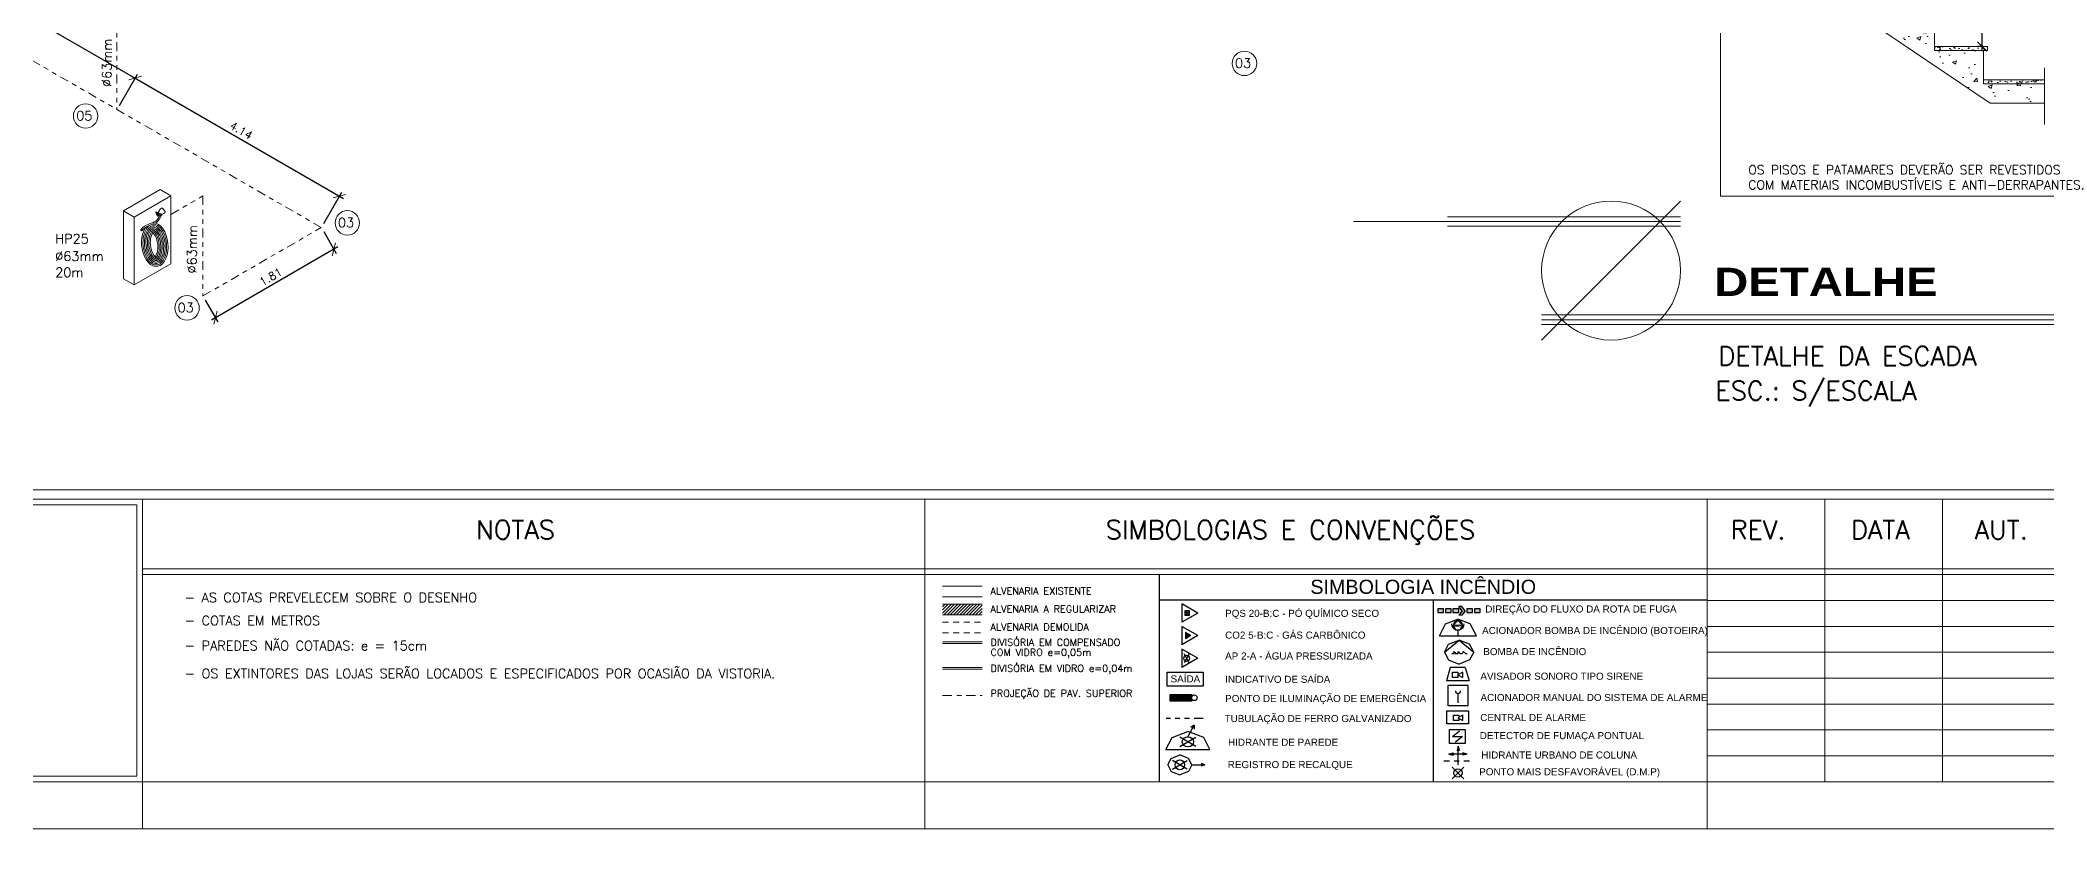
# Model space of a CAD drawing. Header units: millimetres. Extents: x 521 to 1055, y 261 to 520.
# Drawn here: x 952.87 to 995.51, y 318.68 to 335.43 of the extents above; entities that cross this region are included whole.
import ezdxf

# ---------------------------------------------------------------- set-up
doc = ezdxf.new("R2010")
doc.units = ezdxf.units.MM
for name, pattern in [('BORDER', [44.45, 12.7, -6.35, 12.7, -6.35, 0, -6.35]), ('CONTINU', [0]), ('DASHDOT', [1, 0.5, -0.25, 0, -0.25]), ('DIVIDE2', [15.875, 6.35, -3.175, 0, -3.175, 0, -3.175]), ('HIDDEN', [9.525, 6.35, -3.175])]:
    doc.linetypes.add(name, pattern=pattern)
doc.layers.add('0.1', color=8, linetype='Continuous', lineweight=13)
doc.layers.add('ppci', color=8, linetype='Continuous')
doc.styles.add('80X50', font='romans.shx')
doc.styles.add('ARCHISTUDIOPADRÃO', font='arial.ttf', dxfattribs={"height": 0.02})
doc.styles.add('ROMANS', font='romans')
doc.styles.add('SANSSERIFBOLD', font='sasb____.pfb', dxfattribs={"width": 1.2, "height": 0.6})
doc.styles.get("Standard").update_dxf_attribs({"font": 'romans.shx'})
doc.styles.add('STYLE1', font='sanss___.ttf')
doc.dimstyles.new('Fares Eng - 50', dxfattribs={"dimscale": 2, "dimtxt": 0.085, "dimasz": 0.1, "dimexe": 0.05, "dimexo": 0.05, "dimgap": 0.04, "dimtad": 1, "dimzin": 4, "dimdsep": 46, "dimtxsty": 'ROMANS', "dimblk1": 'OBLIQUE', "dimblk2": 'OBLIQUE', "dimsah": 1, "dimcen": 0.05, "dimdle": 0.05, "dimclrd": 8, "dimclre": 8, "dimclrt": 8, "dimaunit": 1, "dimadec": 0, "dimazin": 0, "dimtfac": 1, "dimtix": 1, "dimtmove": 2, "dimatfit": 0, "dimldrblk": 'OPEN90', "dimfxl": 1, "dimtolj": 1, "dimtzin": 0, "dimarcsym": 0})
pattern_1 = [(37.5, (904.11357, 165.71104), (-0.004800094, 0.14682397), [0, -0.115824, 0, -0.12954, 0, -0.123825]), (7.5, (904.11357, 165.71104), (0.13485698, 0.21504753), [0, -0.062484, 0, -0.104394, 0, -0.040005]), (327.5, (904.01984, 165.71104), (0.23729771, 0.000431155), [0, -0.0381, 0, -0.13716, 0, -0.17907]), (317.5, (904.01984, 165.71104), (0.22906694, 0.0668788), [0, -0.01905, 0, -0.089916, 0, -0.10287])]

# ---------------------------------------------------------------- blocks, each defined once
blk = doc.blocks.new('_OBLIQUE')
at = {"color": 0, "linetype": 'ByBlock'}
blk.add_line((-0.5, -0.5), (0.5, 0.5), dxfattribs=at)
blk = doc.blocks.new('*D2303')
at = {"layer": '0.1', "color": 8, "linetype": 'CONTINU', "lineweight": -2, "transparency": 16777216}
for p, q in [((943.427, 340.467), (943.812, 341.135)), ((943.676, 341.098), (954.98, 334.572)), ((954.558, 334.041), (954.943, 334.708))]:
    blk.add_line(p, q, dxfattribs=at)
at = {"layer": 'DEFPOINTS', "color": 0, "linetype": 'CONTINU', "lineweight": -2, "transparency": 16777216}
for p in [(943.377, 340.38), (954.893, 334.622), (954.508, 333.954)]:
    blk.add_point(p, dxfattribs=at)
at = {"layer": '0.1', "color": 8, "linetype": 'CONTINU', "lineweight": -2, "transparency": 16777216, "xscale": 0.2, "yscale": 0.2, "zscale": 0.2}
for p, rotation in [((943.762, 341.048), 150.0000000000001), ((954.893, 334.622), 330.0000000000001)]:
    blk.add_blockref('_OBLIQUE', p, dxfattribs=dict(at, rotation=rotation))
at = {"layer": '0.1', "color": 8, "linetype": 'CONTINU', "lineweight": -2, "transparency": 16777216, "insert": (949.41, 337.978), "char_height": 0.17, "attachment_point": 5, "rotation": 330, "style": 'ROMANS'}
blk.add_mtext('\\A1;11.65', dxfattribs=at)
blk = doc.blocks.new('_Open90')
at = {"color": 0, "linetype": 'ByBlock', "lineweight": -2}
for p, q in [((0, 0), (-1, 0)), ((-0.5, 0.5), (0, 0)), ((0, 0), (-0.5, -0.5))]:
    blk.add_line(p, q, dxfattribs=at)
blk = doc.blocks.new('*D2304')
at = {"layer": '0.1', "color": 8, "linetype": 'CONTINU', "lineweight": -2, "transparency": 16777216}
for p, q in [((954.558, 334.041), (954.943, 334.708)), ((954.806, 334.672), (959.321, 332.065)), ((958.899, 331.534), (959.284, 332.202))]:
    blk.add_line(p, q, dxfattribs=at)
at = {"layer": 'DEFPOINTS', "color": 0, "linetype": 'CONTINU', "lineweight": -2, "transparency": 16777216}
for p in [(954.508, 333.954), (959.234, 332.115), (958.849, 331.448)]:
    blk.add_point(p, dxfattribs=at)
at = {"layer": '0.1', "color": 8, "linetype": 'CONTINU', "lineweight": -2, "transparency": 16777216, "xscale": 0.2, "yscale": 0.2, "zscale": 0.2}
for p, rotation in [((954.893, 334.622), 149.9999999999999), ((959.234, 332.115), 329.9999999999999)]:
    blk.add_blockref('_OBLIQUE', p, dxfattribs=dict(at, rotation=rotation))
at = {"layer": '0.1', "color": 8, "linetype": 'CONTINU', "lineweight": -2, "transparency": 16777216, "insert": (957.146, 333.511), "char_height": 0.17, "attachment_point": 5, "rotation": 330, "style": 'ROMANS'}
blk.add_mtext('\\A1;4.14', dxfattribs=at)
blk = doc.blocks.new('*D2312')
at = {"layer": '0.1', "color": 8, "linetype": 'CONTINU', "lineweight": -2, "transparency": 16777216}
for p, q in [((994.148, 338.566), (994.038, 338.566)), ((994.138, 335.194), (994.138, 338.666)), ((994.148, 335.294), (994.038, 335.294))]:
    blk.add_line(p, q, dxfattribs=at)
at = {"layer": 'DEFPOINTS', "color": 0, "linetype": 'CONTINU', "lineweight": -2, "transparency": 16777216}
for p in [(994.138, 338.566), (994.248, 338.566), (994.248, 335.294)]:
    blk.add_point(p, dxfattribs=at)
at = {"layer": '0.1', "color": 8, "linetype": 'CONTINU', "lineweight": -2, "transparency": 16777216, "xscale": 0.2, "yscale": 0.2, "zscale": 0.2}
for p, rotation in [((994.138, 338.566), 90), ((994.138, 335.294), 270)]:
    blk.add_blockref('_OBLIQUE', p, dxfattribs=dict(at, rotation=rotation))
at = {"layer": '0.1', "color": 8, "linetype": 'CONTINU', "lineweight": -2, "transparency": 16777216, "insert": (993.973, 336.93), "char_height": 0.17, "attachment_point": 5, "rotation": 90, "style": 'ROMANS'}
blk.add_mtext('\\A1;80 a 92cm', dxfattribs=at)
blk = doc.blocks.new('TITU-2')
at = {"color": 1}
for p, q in [((0.01475, 0.01475), (-0.01475, -0.01475)), ((-0.03471, 0.01043), (-0.05471, 0.01043)), ((0.01475, 0.01143), (-0.03471, 0.01143)), ((0.01475, 0.00943), (-0.03471, 0.00943)), ((-0.01475, -0.00943), (0.1213, -0.00943)), ((-0.01475, -0.01143), (0.1213, -0.01143)), ((0.1413, -0.01043), (0.1213, -0.01043))]:
    blk.add_line(p, q, dxfattribs=at)
at = {"color": 7}
for p, q in [((0.01475, 0.01043), (-0.03471, 0.01043)), ((-0.01475, -0.01043), (0.1213, -0.01043))]:
    blk.add_line(p, q, dxfattribs=at)
at = {"color": 1}
blk.add_circle((0, 0), 0.01475, dxfattribs=at)
at = {"color": 4}
blk.add_text('ESC.:', height=0.004, dxfattribs=at).set_placement((0.02216, -0.02752))
at = {"color": 8, "style": 'SANSSERIFBOLD', "width": 1.2}
blk.add_attdef('FACHADA', (0.0219, -0.0054), '', height=0.006, dxfattribs=at)
at = {"color": 4}
for tag, p in [('FACHADA', (0.0228, -0.02014)), ('0/0', (0.03834, -0.02752))]:
    blk.add_attdef(tag, p, '', height=0.004, dxfattribs=at)
blk = doc.blocks.new('*D3160')
at = {"layer": '0.1', "color": 8, "linetype": 'CONTINU', "lineweight": -2, "transparency": 16777216}
for p, q in [((958.899, 331.361), (959.166, 330.898)), ((959.203, 331.035), (956.513, 329.482)), ((956.382, 329.908), (956.649, 329.445))]:
    blk.add_line(p, q, dxfattribs=at)
at = {"layer": 'DEFPOINTS', "color": 0, "linetype": 'CONTINU', "lineweight": -2, "transparency": 16777216}
for p in [(958.849, 331.448), (956.332, 329.995), (956.599, 329.532)]:
    blk.add_point(p, dxfattribs=at)
at = {"layer": '0.1', "color": 8, "linetype": 'CONTINU', "lineweight": -2, "transparency": 16777216, "xscale": 0.2, "yscale": 0.2, "zscale": 0.2}
for p, rotation in [((959.116, 330.985), 30.00000000000365), ((956.599, 329.532), 210.0000000000036)]:
    blk.add_blockref('_OBLIQUE', p, dxfattribs=dict(at, rotation=rotation))
at = {"layer": '0.1', "color": 8, "linetype": 'CONTINU', "lineweight": -2, "transparency": 16777216, "insert": (957.775, 330.401), "char_height": 0.17, "attachment_point": 5, "rotation": 30, "style": 'ROMANS'}
blk.add_mtext('\\A1;1.81', dxfattribs=at)

msp = doc.modelspace()

# ---------------------------------------------------------------- hatches: boundary and pattern name
at = {"layer": '0.1'}
h = msp.add_hatch(dxfattribs=at)
h.set_pattern_fill('AR-CONC', color=8, scale=0.005, style=0)
h.set_pattern_definition([(50, (904.1136, 165.71104), (0.9109233, -0.0796954), [0.09525, -1.04775]), (355, (904.1136, 165.711), (-0.176214, 0.955283), [0.0762, -0.8382]), (100.451, (904.1895, 165.7044), (0.7347125, 0.8755834), [0.08095, -0.89045]), (46.1842, (904.1136, 165.965), (1.355395, -0.2102116), [0.142875, -1.571625]), (96.6356, (904.2265, 165.9475), (1.187021, 1.237128), [0.121425, -1.335675]), (351.184, (904.1136, 165.965), (1.187023, 1.237126), [0.1143, -1.2573]), (21, (904.2406, 165.90154), (0.7580744, -0.5113276), [0.09525, -1.04775]), (326, (904.2406, 165.9015), (0.30901, 0.92094), [0.0762, -0.8382]), (71.4514, (904.3037, 165.8589), (1.0670825, 0.4096143), [0.08095, -0.89045]), (37.5, (904.11357, 165.71104), (0.015443, 0.4227752), [0, -0.82804, 0, -0.8509, 0, -0.841375]), (7.5, (904.11357, 165.71104), (0.3340983, 0.5009029), [0, -0.48514, 0, -0.80899, 0, -0.320675]), (327.5, (903.83036, 165.71104), (0.677953, -0.0286437), [0, -0.3175, 0, -0.9906, 0, -1.31445]), (317.5, (903.70336, 165.71104), (0.7406459, 0.1271325), [0, -0.41275, 0, -0.65786, 0, -0.93345])])
h.paths.add_polyline_path([(991.03929, 336.62692), (991.03929, 337.33525), (989.99762, 337.33525), (989.99762, 338.04358), (988.95596, 338.04358), (988.95596, 338.75192), (988.57647, 338.75192), (988.57647, 337.94905), (994.30234, 334.08525), (995.45851, 334.08525), (995.45851, 334.50192), (994.16429, 334.50192), (994.16429, 335.21025), (993.12262, 335.21025), (993.12262, 335.91858), (992.08096, 335.91858), (992.08096, 336.62692)])
h.paths.add_polyline_path([(987.91429, 338.75192), (987.91429, 339.46025), (986.45596, 339.46025), (986.45596, 339.12692), (986.83096, 339.12692), (988.57647, 337.94905), (988.57647, 338.75192)])
h = msp.add_hatch(dxfattribs=at)
h.set_pattern_fill('AR-SAND', color=8, scale=0.003, style=0)
h.set_pattern_definition(pattern_1)
h.paths.add_polyline_path([(993.12262, 335.29358), (993.12262, 335.21025), (994.16429, 335.21025), (994.24762, 335.21025), (994.24762, 335.29358)])
h = msp.add_hatch(dxfattribs=at)
h.set_pattern_fill('AR-SAND', color=8, scale=0.003, style=0)
h.set_pattern_definition(pattern_1)
h.paths.add_polyline_path([(995.45851, 334.50192), (995.45851, 334.58525), (994.16429, 334.58525), (994.16429, 334.50192)])
h = msp.add_hatch(dxfattribs=at)
h.set_pattern_fill('ANSI31', color=8, scale=0.015, style=0)
h.set_pattern_definition([(45, (548.686555, -6.88629), (-0.0336759605, 0.0336759605), [])])
h.paths.add_polyline_path([(972.8885, 323.44675), (972.04786, 323.44675), (972.04786, 323.22175), (972.8885, 323.22175)])
at = {"layer": 'ppci', "linetype": 'Continuous'}
h = msp.add_hatch(color=10, dxfattribs=at)
h.paths.add_polyline_path([(982.69201, 323.26903), (982.69201, 323.34834), (982.56856, 323.34834), (982.56856, 323.26903)])
h.paths.add_polyline_path([(982.73048, 323.34834), (982.73048, 323.26903), (982.85394, 323.26903), (982.85394, 323.34834)])
h.paths.add_polyline_path([(982.89241, 323.26903), (983.01587, 323.26903), (983.01587, 323.34834), (982.89241, 323.34834)])
h.paths.add_polyline_path([(983.08275, 323.3999), (983.01768, 323.3999), (983.0865, 323.30868), (983.01768, 323.21747), (983.08275, 323.21747), (983.15157, 323.30868)])
h.paths.add_polyline_path([(983.18671, 323.34834), (983.18671, 323.26903), (983.31017, 323.26903), (983.31017, 323.34834)])
h.paths.add_polyline_path([(983.4721, 323.34834), (983.34864, 323.34834), (983.34864, 323.26903), (983.4721, 323.26903)])
at = {"layer": 'ppci'}
for points in [[(977.32184, 322.7802), (977.20909, 322.84529), (977.20909, 322.7151)], [(977.33383, 321.39017), (977.33383, 321.53266), (976.8853, 321.53266), (976.8853, 321.39017)]]:
    msp.add_hatch(color=10, dxfattribs=at).paths.add_polyline_path(points)
h = msp.add_hatch(color=10, dxfattribs=at)
h.paths.add_polyline_path([(982.89736, 320.26608), (982.89736, 320.28879), (982.80719, 320.26608)])
h.paths.add_polyline_path([(982.80719, 320.26608), (982.89736, 320.24338), (982.89736, 320.26608)])
h = msp.add_hatch(color=10, dxfattribs=at)
h.paths.add_polyline_path([(983.00084, 320.34299), (983.02355, 320.34299), (983.00084, 320.43316)])
h.paths.add_polyline_path([(983.00084, 320.43316), (982.97814, 320.34299), (983.00084, 320.34299)])
h = msp.add_hatch(color=10, dxfattribs=at)
h.paths.add_polyline_path([(983.10433, 320.26608), (983.10433, 320.28879), (983.1945, 320.26608)])
h.paths.add_polyline_path([(983.1945, 320.26608), (983.10433, 320.24338), (983.10433, 320.26608)])
at = {"layer": 'ppci', "linetype": 'Continuous'}
h = msp.add_hatch(color=10, dxfattribs=at)
h.paths.add_polyline_path([(977.62089, 320.03666), (977.54989, 320.0626), (977.54989, 320.03666)])
h.paths.add_polyline_path([(977.62089, 320.03666), (977.54989, 320.03666), (977.54989, 320.01073)])

# ---------------------------------------------------------------- linework, layer by layer
at = {"layer": '0.1', "color": 8, "linetype": 'Continuous', "ltscale": 10}
for p, q in [((988.57647, 338.85257), (988.57647, 332.11364)), ((995.45851, 334.83757), (995.45851, 333.63663)), ((998.66276, 332.11364), (988.57647, 332.11364))]:
    msp.add_line(p, q, dxfattribs=at)
at = {"layer": '0.1', "color": 254, "linetype": 'DIVIDE2', "ltscale": 0.03}
for p, q in [((958.8489, 331.44781), (947.6708, 337.90149)), ((954.50751, 336.07701), (954.50751, 333.95432)), ((955.65497, 331.7265), (956.33198, 332.11737)), ((956.33198, 332.11737), (956.33198, 329.99467)), ((956.33198, 329.99467), (958.8489, 331.44781))]:
    msp.add_line(p, q, dxfattribs=at)
at = {"layer": '0.1', "color": 8}
for p, q in [((993.12262, 335.21025), (994.16429, 335.21025)), ((994.16429, 335.21025), (994.16429, 334.50192)), ((994.16429, 334.50192), (995.45851, 334.50192)), ((954.6453, 331.80261), (955.4253, 332.25294)), ((955.65497, 332.12034), (955.4253, 332.25294)), ((954.6453, 330.36154), (954.6453, 331.80261)), ((954.87497, 331.67001), (954.6453, 331.80261)), ((955.65497, 332.12034), (954.87497, 331.67001)), ((955.35479, 331.74359), (955.33277, 331.76396)), ((955.36099, 331.74604), (955.35659, 331.77273)), ((955.36418, 331.72673), (955.36849, 331.70069)), ((955.37037, 331.7293), (955.39356, 331.70821)), ((955.37463, 331.74936), (955.38615, 331.75601)), ((955.37689, 331.74404), (955.3902, 331.7506)), ((955.41659, 331.76725), (955.4163, 331.76708)), ((955.47769, 331.85941), (955.53337, 331.79132)), ((955.65497, 332.12034), (955.65497, 330.67928)), ((954.87497, 331.67001), (954.87497, 330.22894)), ((955.05111, 325.67742), (955.05111, 318.67742)), ((971.67111, 325.67742), (971.67111, 318.67742)), ((988.29111, 325.67742), (988.29111, 318.67742)), ((990.79111, 325.67742), (990.79111, 319.67742)), ((993.29111, 325.67742), (993.29111, 319.67742)), ((955.05111, 324.19742), (1004.91111, 324.19742)), ((955.05111, 324.07742), (1004.91111, 324.07742)), ((988.29111, 323.52742), (1004.91111, 323.52742)), ((988.29111, 322.97742), (1038.05111, 322.97742)), ((988.29111, 322.42742), (1004.91111, 322.42742)), ((988.29111, 321.87742), (1038.05111, 321.87742)), ((988.29111, 321.32742), (1004.91111, 321.32742)), ((988.29111, 320.77742), (1038.05111, 320.77742)), ((988.29111, 320.22742), (1004.91111, 320.22742))]:
    msp.add_line(p, q, dxfattribs=at)
at = {"layer": '0.1', "color": 8, "linetype": 'CONTINU', "lineweight": -2}
for p, q in [((976.65449, 319.67742), (976.65449, 324.07742)), ((988.29111, 323.53528), (976.65449, 323.53528)), ((982.4728, 323.53528), (982.4728, 319.67742))]:
    msp.add_line(p, q, dxfattribs=at)
at = {"layer": '0.1', "color": 7}
for p, q in [((972.04786, 323.82943), (972.8885, 323.82943)), ((972.04786, 323.60443), (972.8885, 323.60443)), ((972.04786, 323.44675), (972.8885, 323.44675)), ((972.04786, 323.22175), (972.8885, 323.22175))]:
    msp.add_line(p, q, dxfattribs=at)
at = {"layer": '0.1', "color": 8, "linetype": 'HIDDEN', "ltscale": 0.02}
for p, q in [((972.04786, 323.06406), (972.8885, 323.06406)), ((972.04786, 322.83906), (972.8885, 322.83906))]:
    msp.add_line(p, q, dxfattribs=at)
at = {"layer": '0.1', "color": 8, "linetype": 'Continuous', "ltscale": 0.02}
for p, q in [((972.04786, 322.65139), (972.8885, 322.65139)), ((972.04786, 322.61389), (972.8885, 322.61389)), ((972.04786, 322.10349), (972.8885, 322.10349)), ((972.04786, 322.06599), (972.8885, 322.06599))]:
    msp.add_line(p, q, dxfattribs=at)
at = {"layer": '0.1', "color": 8, "linetype": 'DASHDOT', "ltscale": 0.4}
msp.add_line((972.04786, 321.51264), (972.8885, 321.51264), dxfattribs=at)
at = {"layer": '0.1', "color": 8}
for points in [[(1054.67111, 402.67742), (928.46672, 402.67742), (928.46672, 318.67742), (1054.67111, 318.67742)], [(930.96672, 319.67742), (930.96672, 401.67742), (1053.67111, 401.67742), (1053.67111, 319.67742)], [(931.08672, 319.79742), (954.93111, 319.79742), (954.93111, 325.55742), (931.08672, 325.55742)]]:
    msp.add_lwpolyline(points, close=True, dxfattribs=at)
msp.add_lwpolyline([(1037.85111, 400.47742, 0.41421356), (1036.85111, 401.47742), (932.16672, 401.47742, 0.41421356), (931.16672, 400.47742), (931.16672, 326.87742, 0.41421356), (932.16672, 325.87742), (1036.85111, 325.87742, 0.41421356), (1037.85111, 326.87742)], format="xyb", close=True, dxfattribs=at)
for points in [[(987.91429, 339.41858), (987.91429, 338.75192), (988.95596, 338.75192), (988.95596, 338.04358), (989.99762, 338.04358), (989.99762, 337.33525), (991.03929, 337.33525), (991.03929, 336.62692), (992.08096, 336.62692), (992.08096, 335.91858), (993.12262, 335.91858), (993.12262, 335.21025)], [(986.45596, 339.12692), (986.83096, 339.12692), (994.30234, 334.08525), (995.45851, 334.08525)], [(994.16429, 335.21025), (994.24762, 335.21025), (994.24762, 335.29358), (993.12262, 335.29358)], [(994.16429, 334.58525), (995.45851, 334.58525), (995.45851, 334.50192)], [(954.6453, 330.36154), (954.87497, 330.22894), (955.65497, 330.67928)], [(930.96672, 325.67742), (1053.67111, 325.67742)]]:
    msp.add_lwpolyline(points, dxfattribs=at)
at = {"layer": '0.1', "color": 8, "linetype": 'Continuous'}
for centre in [(978.46174, 334.93424), (953.84144, 333.81633), (959.4018, 331.54612), (955.99569, 329.74095)]:
    msp.add_circle(centre, 0.25988, dxfattribs=at)
at = {"layer": '0.1', "color": 8}
for centre, radius, start, end in [((955.17599, 331.78549), 0.2529, 283.430662, 346.965841), ((955.17599, 331.78549), 0.2841, 301.516937, 346.965841), ((955.34951, 331.82523), 0.06296, 298.840108, 342.192501), ((955.38667, 331.75218), 0.00386, 335.764248, 97.703594), ((955.42732, 331.68078), 0.06296, 75.782358, 118.658075), ((955.47126, 331.79734), 0.0624, 84.083613, 172.046773), ((955.40403, 331.73466), 0.01657, 327.474934, 30.614343), ((955.47126, 331.79734), 0.0624, 242.85156, 354.461167), ((955.53735, 331.64136), 0.1065, 114.491805, 145.735823), ((955.28406, 331.19294), 0.33959, 107.213069, 141.647104), ((955.28406, 331.19294), 0.30839, 107.213069, 141.647104)]:
    msp.add_arc(centre, radius, start, end, dxfattribs=at)
for centre, major_axis, ratio in [((955.36258, 331.73639), (-0.02838, 0.04733), 0.2938919), ((955.36258, 331.73639), (-0.00627, 0.01045), 0.44345476), ((955.38823, 331.75302), (0.00859, -0.01716), 0.25559172), ((955.43262, 331.7133), (-0.01677, 0.01086), 0.66520438), ((955.02729, 331.39174), (-0.0116, 0.0087), 0.82211734)]:
    msp.add_ellipse(centre, major_axis=major_axis, ratio=ratio, dxfattribs=at)
msp.add_ellipse((955.31103, 331.0843), major_axis=(-0.0444, 0.46329), ratio=0.60251599, start_param=0.59697698, end_param=6.59329494, dxfattribs=at)
for points, knots in [([(955.26961, 331.51653), (955.25173, 331.51481), (955.23329, 331.50955), (955.19584, 331.48952), (955.17689, 331.47463), (955.1236, 331.41458), (955.09296, 331.35188), (955.05946, 331.20895), (955.05588, 331.13423), (955.07001, 330.98682), (955.08771, 330.91414), (955.14775, 330.78018), (955.18973, 330.72443), (955.25346, 330.67559), (955.27489, 330.66457), (955.31546, 330.65202), (955.33456, 330.65036), (955.37033, 330.65378), (955.38876, 330.65904), (955.42621, 330.67908), (955.44516, 330.69396), (955.49845, 330.75402), (955.52909, 330.81672), (955.56259, 330.95965), (955.56617, 331.03437), (955.55204, 331.18177), (955.53434, 331.25445), (955.47431, 331.38842), (955.43232, 331.44416), (955.36859, 331.493), (955.34716, 331.50402), (955.30659, 331.51658), (955.28749, 331.51824), (955.26961, 331.51653)], [0, 0, 0, 0, 0.26179939, 0.26179939, 0.52359878, 0.52359878, 1.04719755, 1.04719755, 1.57079633, 1.57079633, 2.0943951, 2.0943951, 2.61799388, 2.61799388, 2.87979327, 2.87979327, 3.14159265, 3.14159265, 3.40339204, 3.40339204, 3.66519143, 3.66519143, 4.1887902, 4.1887902, 4.71238898, 4.71238898, 5.23598776, 5.23598776, 5.75958653, 5.75958653, 6.02138592, 6.02138592, 6.28318531, 6.28318531, 6.28318531, 6.28318531]), ([(955.27258, 331.48547), (955.25871, 331.48414), (955.24449, 331.48016), (955.21408, 331.46389), (955.19801, 331.45142), (955.15138, 331.39888), (955.12246, 331.34101), (955.09072, 331.20557), (955.08723, 331.13418), (955.10078, 330.99283), (955.11798, 330.92289), (955.17442, 330.79695), (955.21393, 330.7452), (955.26983, 330.70236), (955.28795, 330.6932), (955.32086, 330.68301), (955.3356, 330.6818), (955.36334, 330.68446), (955.37757, 330.68844), (955.40797, 330.7047), (955.42405, 330.71718), (955.47067, 330.76971), (955.49959, 330.82758), (955.53134, 330.96302), (955.53482, 331.03442), (955.52128, 331.17577), (955.50407, 331.24571), (955.44763, 331.37165), (955.40812, 331.4234), (955.35222, 331.46624), (955.33411, 331.4754), (955.30119, 331.48558), (955.28646, 331.4868), (955.27258, 331.48547)], [0, 0, 0, 0, 0.26179939, 0.26179939, 0.52359878, 0.52359878, 1.04719755, 1.04719755, 1.57079633, 1.57079633, 2.0943951, 2.0943951, 2.61799388, 2.61799388, 2.87979327, 2.87979327, 3.14159265, 3.14159265, 3.40339204, 3.40339204, 3.66519143, 3.66519143, 4.1887902, 4.1887902, 4.71238898, 4.71238898, 5.23598776, 5.23598776, 5.75958653, 5.75958653, 6.02138592, 6.02138592, 6.28318531, 6.28318531, 6.28318531, 6.28318531]), ([(955.27556, 331.45441), (955.26556, 331.45345), (955.25566, 331.45075), (955.23234, 331.43828), (955.2191, 331.42818), (955.1792, 331.38322), (955.15196, 331.33014), (955.12197, 331.20221), (955.11858, 331.13415), (955.13155, 330.9988), (955.14829, 330.93155), (955.20106, 330.8138), (955.23815, 330.76594), (955.28619, 330.72913), (955.30103, 330.72181), (955.32623, 330.71401), (955.33649, 330.71323), (955.35649, 330.71514), (955.3664, 330.71785), (955.38971, 330.73032), (955.40295, 330.74041), (955.44286, 330.78538), (955.4701, 330.83846), (955.50008, 330.96639), (955.50348, 331.03444), (955.49051, 331.16979), (955.47376, 331.23704), (955.421, 331.35479), (955.3839, 331.40265), (955.33587, 331.43946), (955.32103, 331.44679), (955.29583, 331.45459), (955.28556, 331.45537), (955.27556, 331.45441)], [0, 0, 0, 0, 0.26179939, 0.26179939, 0.52359878, 0.52359878, 1.04719755, 1.04719755, 1.57079633, 1.57079633, 2.0943951, 2.0943951, 2.61799388, 2.61799388, 2.87979327, 2.87979327, 3.14159265, 3.14159265, 3.40339204, 3.40339204, 3.66519143, 3.66519143, 4.1887902, 4.1887902, 4.71238898, 4.71238898, 5.23598776, 5.23598776, 5.75958653, 5.75958653, 6.02138592, 6.02138592, 6.28318531, 6.28318531, 6.28318531, 6.28318531]), ([(955.27854, 331.42335), (955.27214, 331.42274), (955.26678, 331.42132), (955.25065, 331.41269), (955.24017, 331.40492), (955.20707, 331.36762), (955.18145, 331.31925), (955.15323, 331.19886), (955.14992, 331.13415), (955.16232, 331.00475), (955.17864, 330.94011), (955.22764, 330.83077), (955.26242, 330.78665), (955.30252, 330.75592), (955.31416, 330.7504), (955.33154, 330.74502), (955.33712, 330.74463), (955.34992, 330.74586), (955.35527, 330.74728), (955.37141, 330.75591), (955.38188, 330.76367), (955.41499, 330.80098), (955.4406, 330.84935), (955.46882, 330.96974), (955.47213, 331.03444), (955.45973, 331.16384), (955.44341, 331.22849), (955.39441, 331.33783), (955.35963, 331.38194), (955.31953, 331.41267), (955.30789, 331.41819), (955.29051, 331.42357), (955.28494, 331.42397), (955.27854, 331.42335)], [0, 0, 0, 0, 0.26179939, 0.26179939, 0.52359878, 0.52359878, 1.04719755, 1.04719755, 1.57079633, 1.57079633, 2.0943951, 2.0943951, 2.61799388, 2.61799388, 2.87979327, 2.87979327, 3.14159265, 3.14159265, 3.40339204, 3.40339204, 3.66519143, 3.66519143, 4.1887902, 4.1887902, 4.71238898, 4.71238898, 5.23598776, 5.23598776, 5.75958653, 5.75958653, 6.02138592, 6.02138592, 6.28318531, 6.28318531, 6.28318531, 6.28318531]), ([(955.28151, 331.39229), (955.27803, 331.39196), (955.2778, 331.39183), (955.26907, 331.38716), (955.26117, 331.38157), (955.23508, 331.35218), (955.21094, 331.30835), (955.1845, 331.19551), (955.18126, 331.1342), (955.1931, 331.01066), (955.20906, 330.94853), (955.25417, 330.84786), (955.28683, 330.80725), (955.31878, 330.78277), (955.32742, 330.77896), (955.33673, 330.77608), (955.33706, 330.77597), (955.34403, 330.77663), (955.34426, 330.77677), (955.35299, 330.78144), (955.36089, 330.78702), (955.38697, 330.81641), (955.41111, 330.86025), (955.43756, 330.97308), (955.44079, 331.0344), (955.42896, 331.15793), (955.41299, 331.22007), (955.36788, 331.32073), (955.33522, 331.36134), (955.30327, 331.38583), (955.29464, 331.38963), (955.28532, 331.39252), (955.285, 331.39263), (955.28151, 331.39229)], [0, 0, 0, 0, 0.26179939, 0.26179939, 0.52359878, 0.52359878, 1.04719755, 1.04719755, 1.57079633, 1.57079633, 2.0943951, 2.0943951, 2.61799388, 2.61799388, 2.87979327, 2.87979327, 3.14159265, 3.14159265, 3.40339204, 3.40339204, 3.66519143, 3.66519143, 4.1887902, 4.1887902, 4.71238898, 4.71238898, 5.23598776, 5.23598776, 5.75958653, 5.75958653, 6.02138592, 6.02138592, 6.28318531, 6.28318531, 6.28318531, 6.28318531]), ([(955.28466, 331.35955), (955.28224, 331.35763), (955.27911, 331.35478), (955.26353, 331.33723), (955.24043, 331.29744), (955.21576, 331.19218), (955.21259, 331.1343), (955.22388, 331.01652), (955.23957, 330.95674), (955.28061, 330.86517), (955.31169, 330.82751), (955.33121, 330.81256), (955.33485, 330.81036), (955.33739, 330.80905)], [0.38300325, 0.38300325, 0.38300325, 0.38300325, 0.52359878, 0.52359878, 1.04719755, 1.04719755, 1.57079633, 1.57079633, 2.0943951, 2.0943951, 2.61799388, 2.61799388, 2.75703757, 2.75703757, 2.75703757, 2.75703757]), ([(955.31809, 330.83357), (955.32038, 330.83537), (955.32947, 330.8442), (955.35333, 330.89275), (955.36486, 330.92861), (955.37603, 331.00626), (955.37681, 331.04776), (955.36876, 331.13217), (955.35926, 331.17476), (955.33403, 331.24804), (955.31745, 331.27797), (955.28412, 331.32276), (955.27234, 331.3308), (955.27038, 331.33181)], [3.52459591, 3.52459591, 3.52459591, 3.52459591, 3.92026829, 3.92026829, 4.31594068, 4.31594068, 4.71161307, 4.71161307, 5.10728545, 5.10728545, 5.50295784, 5.50295784, 5.89863023, 5.89863023, 5.89863023, 5.89863023]), ([(955.33739, 330.80905), (955.33982, 330.81096), (955.34295, 330.81381), (955.35853, 330.83137), (955.38162, 330.87116), (955.40629, 330.97641), (955.40946, 331.0343), (955.39817, 331.15208), (955.38249, 331.21185), (955.34145, 331.30343), (955.31036, 331.34108), (955.29085, 331.35604), (955.28721, 331.35824), (955.28466, 331.35955)], [3.52459591, 3.52459591, 3.52459591, 3.52459591, 3.66519143, 3.66519143, 4.1887902, 4.1887902, 4.71238898, 4.71238898, 5.23598776, 5.23598776, 5.75958653, 5.75958653, 5.89863023, 5.89863023, 5.89863023, 5.89863023])]:
    msp.add_open_spline(points, degree=3, knots=knots, dxfattribs=at)
at = {"layer": 'ppci', "color": 10, "linetype": 'Continuous'}
for p, q in [((977.13409, 323.45474), (977.13409, 323.06474)), ((977.47184, 323.25974), (977.13409, 323.45474)), ((977.47184, 323.25974), (977.13409, 323.06474)), ((983.0865, 323.30868), (983.01768, 323.3999)), ((983.08275, 323.3999), (983.01768, 323.3999)), ((983.0865, 323.30868), (983.01768, 323.21747)), ((983.08275, 323.21747), (983.01768, 323.21747)), ((983.15157, 323.30868), (983.08275, 323.3999)), ((983.15157, 323.30868), (983.08275, 323.21747)), ((977.13409, 322.9752), (977.13409, 322.5852)), ((977.47184, 322.7802), (977.13409, 322.9752)), ((977.47184, 322.7802), (977.13409, 322.5852)), ((977.20909, 322.84529), (977.20909, 322.7151)), ((977.32184, 322.7802), (977.20909, 322.84529)), ((977.32184, 322.7802), (977.20909, 322.7151)), ((982.60433, 322.77705), (982.73502, 323.02801)), ((982.60433, 322.77705), (983.39087, 322.77705)), ((982.73502, 323.02801), (982.9976, 323.13019)), ((983.26017, 323.02801), (982.9976, 323.13019)), ((983.39087, 322.77705), (983.26017, 323.02801)), ((977.13409, 322.49566), (977.13409, 322.10566)), ((977.47184, 322.30066), (977.13409, 322.49566)), ((982.71032, 322.43143), (982.79727, 322.59839)), ((982.71032, 322.43143), (982.79727, 322.26447)), ((982.79727, 322.59839), (983.02185, 322.68578)), ((983.24644, 322.59839), (983.02185, 322.68578)), ((983.33339, 322.43143), (983.24644, 322.59839)), ((983.33339, 322.43143), (983.24644, 322.26447)), ((977.47184, 322.30066), (977.13409, 322.10566)), ((982.83164, 322.1043), (982.75136, 321.82042)), ((982.79727, 322.26447), (983.02185, 322.17708)), ((983.15275, 322.1043), (982.83164, 322.1043)), ((983.24644, 322.26447), (983.02185, 322.17708)), ((983.15275, 322.1043), (983.23303, 321.82042)), ((983.23303, 321.82042), (982.75136, 321.82042)), ((982.99985, 321.351), (982.99985, 321.55138)), ((976.92301, 320.61484), (977.26059, 320.7462)), ((977.09012, 320.42678), (977.43117, 320.62369)), ((977.43068, 320.427), (977.09021, 320.62356)), ((977.26059, 320.63306), (977.39352, 320.88271)), ((977.59816, 320.61484), (977.26059, 320.7462)), ((977.39352, 320.88271), (977.32436, 320.83258)), ((977.39352, 320.88271), (977.39053, 320.79734)), ((982.88138, 320.63871), (983.03024, 320.76063)), ((982.88138, 320.63871), (983.09248, 320.63871)), ((983.09248, 320.63871), (982.94362, 320.51678)), ((976.79232, 320.36388), (976.92301, 320.61484)), ((976.79232, 320.36388), (977.72886, 320.36388)), ((976.90397, 320.17478), (977.08976, 320.24708)), ((977.27555, 320.17478), (977.08976, 320.24708)), ((977.72886, 320.36388), (977.59816, 320.61484)), ((976.83204, 320.03666), (976.90397, 320.17478)), ((976.83204, 320.03666), (976.90397, 319.89854)), ((976.90397, 319.89854), (977.08976, 319.82625)), ((976.93457, 319.9471), (977.24493, 320.12628)), ((977.24448, 319.94729), (976.93466, 320.12617)), ((977.27555, 319.89854), (977.08976, 319.82625)), ((977.34748, 320.03666), (977.27555, 320.17478)), ((977.34748, 320.03666), (977.27555, 319.89854)), ((977.34748, 320.03666), (977.62089, 320.03666)), ((977.62089, 320.03666), (977.54989, 320.0626)), ((977.54989, 320.0626), (977.54989, 320.01073)), ((977.62089, 320.03666), (977.54989, 320.01073))]:
    msp.add_line(p, q, dxfattribs=at)
at = {"layer": 'ppci', "color": 10}
for p, q in [((977.2855, 323.31311), (977.20103, 323.20636)), ((977.2855, 323.20636), (977.20103, 323.31311)), ((982.9976, 323.09963), (982.89756, 322.9996)), ((982.89756, 322.9996), (982.95592, 322.89956)), ((982.92583, 322.99227), (982.94877, 322.99227)), ((982.94877, 322.99227), (982.94397, 323.01143)), ((982.94397, 323.01143), (982.96182, 323.00083)), ((983.03927, 322.89956), (982.95592, 322.89956)), ((982.96182, 323.00083), (982.95869, 322.99227)), ((982.95869, 322.99227), (982.9867, 322.99227)), ((982.9867, 322.99227), (982.9867, 323.01143)), ((982.9867, 323.01143), (983.00393, 322.99227)), ((983.09763, 322.9996), (982.9976, 323.09963)), ((982.9976, 322.89956), (982.9976, 322.77705)), ((983.00393, 322.99227), (983.02164, 322.99227)), ((983.03887, 323.01143), (983.02164, 322.99227)), ((983.03887, 323.01143), (983.0561, 322.99227)), ((983.09763, 322.9996), (983.03927, 322.89956)), ((983.0561, 322.99227), (983.07359, 322.99227)), ((977.28771, 322.20595), (977.17832, 322.39542)), ((977.28759, 322.39515), (977.17839, 322.206)), ((982.71032, 322.43143), (983.02185, 322.68578)), ((982.86746, 322.39966), (982.91844, 322.39966)), ((982.90778, 322.44225), (982.94745, 322.41868)), ((982.91844, 322.39966), (982.90778, 322.44225)), ((982.94745, 322.41868), (982.94049, 322.39966)), ((982.94049, 322.39966), (983.00274, 322.39966)), ((983.00274, 322.39966), (983.00274, 322.44225)), ((983.00274, 322.44225), (983.04103, 322.39966)), ((983.02185, 322.68578), (983.33339, 322.43143)), ((983.04103, 322.39966), (983.08037, 322.39966)), ((983.11866, 322.44225), (983.08037, 322.39966)), ((983.11866, 322.44225), (983.15695, 322.39966)), ((983.15695, 322.39966), (983.19582, 322.39966)), ((983.09923, 322.00154), (982.99795, 321.94518)), ((982.99795, 321.94518), (983.09923, 321.88883)), ((983.09923, 321.88883), (983.09923, 322.00154)), ((983.09903, 321.08898), (982.99775, 321.03262)), ((983.09903, 320.97627), (983.09903, 321.08898)), ((982.99775, 321.03262), (983.09903, 320.97627)), ((982.80719, 320.26608), (982.89736, 320.28879)), ((983.1945, 320.26608), (982.80719, 320.26608)), ((982.80719, 320.26608), (982.89736, 320.24338)), ((982.89736, 320.28879), (982.89736, 320.24338)), ((983.00084, 320.43316), (982.97814, 320.34299)), ((983.02355, 320.34299), (982.97814, 320.34299)), ((983.00084, 320.03499), (983.00084, 320.43316)), ((983.00084, 320.43316), (983.02355, 320.34299)), ((983.1945, 320.26608), (983.10433, 320.28879)), ((983.10433, 320.28879), (983.10433, 320.24338)), ((983.1945, 320.26608), (983.10433, 320.24338)), ((983.12161, 319.7412), (982.87353, 319.98928)), ((982.87353, 319.7412), (983.12161, 319.98928))]:
    msp.add_line(p, q, dxfattribs=at)
at = {"layer": 'ppci', "color": 12, "linetype": 'DIVIDE2', "ltscale": 0.03}
msp.add_line((977.5817, 321.02365), (976.80076, 321.02365), dxfattribs=at)
at = {"layer": 'ppci', "color": 10, "linetype": 'DASHDOT', "ltscale": 0.25}
msp.add_line((982.69544, 320.11958), (983.30625, 320.11958), dxfattribs=at)
at = {"layer": 'ppci', "color": 10}
for points in [[(977.20103, 323.31311), (977.2855, 323.31311), (977.2855, 323.20636), (977.20103, 323.20636)], [(982.88516, 322.00154), (982.99795, 322.00154), (982.99795, 321.88883), (982.88516, 321.88883)], [(976.8853, 321.39017), (976.8853, 321.53266), (977.33383, 321.53266), (977.33383, 321.39017)]]:
    msp.add_lwpolyline(points, close=True, dxfattribs=at)
at = {"layer": 'ppci', "color": 10, "linetype": 'Continuous'}
for points in [[(982.69201, 323.34834), (982.56856, 323.34834), (982.56856, 323.26903), (982.69201, 323.26903)], [(982.85394, 323.34834), (982.73048, 323.34834), (982.73048, 323.26903), (982.85394, 323.26903)], [(983.01587, 323.34834), (982.89241, 323.34834), (982.89241, 323.26903), (983.01587, 323.26903)], [(983.31017, 323.34834), (983.18671, 323.34834), (983.18671, 323.26903), (983.31017, 323.26903)], [(983.4721, 323.34834), (983.34864, 323.34834), (983.34864, 323.26903), (983.4721, 323.26903)], [(976.81932, 322.00329), (977.58815, 322.00329), (977.58815, 321.70537), (976.81932, 321.70537)], [(982.78638, 321.29508), (983.21332, 321.29508), (983.21332, 321.72201), (982.78638, 321.72201)], [(982.76473, 321.18132), (983.2195, 321.18132), (983.2195, 320.90499), (982.76473, 320.90499)], [(982.82202, 320.79055), (983.15185, 320.79055), (983.15185, 320.48687), (982.82202, 320.48687)]]:
    msp.add_lwpolyline(points, close=True, dxfattribs=at)
at = {"layer": 'ppci', "color": 10}
msp.add_lwpolyline([(983.01588, 321.02253), (983.01588, 320.97627), (982.90309, 320.97627), (982.90309, 321.08898), (983.01588, 321.08898), (983.01588, 321.04272)], dxfattribs=at)
for centre, radius in [((977.395, 321.46142), 0.06117), ((982.99757, 319.86524), 0.08771)]:
    msp.add_circle(centre, radius, dxfattribs=at)
for centre, radius, start, end in [((982.98705, 323.02995), 0.12364, 180.814811, 251.768157), ((982.9976, 322.9996), 0.10003, 299.48079, 240.51921), ((983.00815, 323.02995), 0.12364, 288.231843, 359.185189)]:
    msp.add_arc(centre, radius, start, end, dxfattribs=at)
at = {"layer": 'ppci', "color": 10, "linetype": 'Continuous'}
msp.add_arc((982.99985, 321.60706), 0.05569, 180, 0, dxfattribs=at)
at = {"layer": 'ppci', "color": 10}
msp.add_ellipse((977.23303, 322.30065), major_axis=(0, -0.06606), ratio=0.90709532, dxfattribs=at)
at = {"layer": 'ppci', "color": 10, "linetype": 'Continuous'}
for centre, major_axis in [((977.26059, 320.5252), (-0.1189, 0)), ((977.08978, 320.03663), (0, -0.1082))]:
    msp.add_ellipse(centre, major_axis=major_axis, ratio=0.90709532, dxfattribs=at)

# ---------------------------------------------------------------- block references
at = {"layer": '0.1', "color": 8}
ref = msp.add_blockref('TITU-2', (986.25027, 330.53351), dxfattribs=dict(at, xscale=100, yscale=100, zscale=100))
ref.add_attrib('FACHADA', 'DETALHE', (988.44027, 329.99351), dxfattribs={"layer": '0', "color": 8, "height": 0.6, "style": 'SANSSERIFBOLD', "width": 1.2})
ref.add_attrib('0/0', 'S/ESCALA', (990.08455, 327.78141), dxfattribs={"layer": '0', "color": 4, "height": 0.4})
ref.add_attrib('FACHADA', 'DETALHE DA ESCADA', (988.52978, 328.51977), dxfattribs={"layer": '0', "color": 4, "height": 0.4})

# ---------------------------------------------------------------- texts
at = {"layer": '0.1', "color": 8, "linetype": 'Continuous', "style": 'ROMANS'}
for p in [(954.38573, 334.43021, 52.87274), (956.19497, 330.47053, 52.87274)]:
    msp.add_text('Ø63mm', height=0.200038, rotation=89.179165, dxfattribs=at).set_placement(p)
for s, height, p in [('03', 0.2, (978.26206, 334.83997)), ('05', 0.2, (953.64177, 333.72206)), ('HP25', 0.200038, (953.19514, 331.10914, 52.87274)), ('03', 0.2, (959.20212, 331.45185)), ('Ø63mm', 0.200038, (953.19539, 330.74016, 52.87274)), ('20m', 0.200038, (953.19539, 330.39576, 52.87274)), ('03', 0.2, (955.79601, 329.64668))]:
    msp.add_text(s, height=height, dxfattribs=at).set_placement(p)
at = {"layer": '0.1', "color": 8}
for s, height, style, p in [('SIMBOLOGIAS E CONVENÇÕES', 0.4, 'ROMANS', (975.51312, 324.82904)), ('NOTAS', 0.4, 'ROMANS', (962.1339, 324.82904)), ('REV.', 0.4, 'ROMANS', (988.78929, 324.82904)), ('DATA', 0.4, 'ROMANS', (991.34679, 324.82904)), ('AUT.', 0.4, 'ROMANS', (993.9734, 324.82904)), ('- AS COTAS PREVELECEM SOBRE O DESENHO', 0.2, 'ROMANS', (955.94469, 323.49179)), ('ALVENARIA EXISTENTE', 0.15, '80X50', (973.06634, 323.65619)), ('- COTAS EM METROS', 0.2, 'ROMANS', (955.94469, 322.9996)), ('ALVENARIA A REGULARIZAR', 0.15, '80X50', (973.06634, 323.2735)), ('ALVENARIA DEMOLIDA', 0.15, '80X50', (973.06634, 322.89082)), ('DIVISÓRIA EM COMPENSADO', 0.15, '80X50', (973.06634, 322.561)), ('- PAREDES NÃO COTADAS: e = 15cm', 0.2, 'ROMANS', (955.94469, 322.46799)), ('COM VIDRO e=0,05m', 0.15, '80X50', (973.06634, 322.34932)), ('- OS EXTINTORES DAS LOJAS SERÃO LOCADOS E ESPECIFICADOS POR OCASIÃO DA VISTORIA.', 0.2, 'ROMANS', (955.94469, 321.87512)), ('DIVISÓRIA EM VIDRO e=0,04m', 0.15, '80X50', (973.06634, 322.0131)), ('PROJEÇÃO DE PAV. SUPERIOR', 0.15, '80X50', (973.06634, 321.4795))]:
    msp.add_text(s, height=height, dxfattribs=dict(at, style=style)).set_placement(p)
at = {"layer": '0.1', "color": 8, "linetype": 'Continuous', "ltscale": 10, "insert": (989.16673, 332.5138), "char_height": 0.1923077, "attachment_point": 4, "style": 'ROMANS'}
msp.add_mtext('OS PISOS E PATAMARES DEVERÃO SER REVESTIDOS \\PCOM MATERIAIS INCOMBUSTÍVEIS E ANTI-DERRAPANTES.', dxfattribs=at)
at = {"layer": 'ppci', "color": 10, "style": 'STYLE1'}
for s, height, p in [('SIMBOLOGIA INCÊNDIO', 0.3, (979.8619, 323.66776)), ('PQS 20-B:C - PÓ QUÍMICO SECO', 0.15, (978.05175, 323.17971)), ('DIREÇÃO DO FLUXO DA ROTA DE FUGA', 0.15, (983.57978, 323.27136)), ('CO2 5-B:C - GÁS CARBÔNICO', 0.15, (978.05175, 322.71705)), ('AP 2-A - ÁGUA PRESSURIZADA', 0.15, (978.05175, 322.27356)), ('INDICATIVO DE SAÍDA', 0.15, (978.05175, 321.77849)), ('PONTO DE ILUMINAÇÃO DE EMERGÊNCIA', 0.15, (978.05175, 321.37025)), ('TUBULAÇÃO DE FERRO GALVANIZADO', 0.15, (978.04052, 320.94474)), ('HIDRANTE DE PAREDE', 0.15, (978.11345, 320.44132)), ('REGISTRO DE RECALQUE', 0.15, (978.10695, 319.96731))]:
    msp.add_text(s, height=height, dxfattribs=at).set_placement(p)
at = {"layer": 'ppci', "color": 10, "linetype": 'BORDER', "style": 'ARCHISTUDIOPADRÃO'}
for s, height, p in [('ACIONADOR BOMBA DE INCÊNDIO (BOTOEIRA)', 0.15, (983.51167, 322.81422)), ('BOMBA DE INCÊNDIO', 0.15, (983.53605, 322.3665)), ('SAÍDA', 0.15, (976.89193, 321.78787)), ('AVISADOR SONORO TIPO SIRENE', 0.15, (983.47504, 321.8439)), ('ACIONADOR MANUAL DO SISTEMA DE ALARME', 0.15, (983.47711, 321.3914)), ('CENTRAL DE ALARME', 0.15, (983.47166, 320.96715)), ('DETECTOR DE FUMAÇA PONTUAL', 0.15, (983.46048, 320.58249)), ('HIDRANTE URBANO DE COLUNA', 0.1500375, (983.49471, 320.17135)), ('PONTO MAIS DESFAVORÁVEL (D.M.P)', 0.1500375, (983.44956, 319.81448))]:
    msp.add_text(s, height=height, dxfattribs=at).set_placement(p)

# ---------------------------------------------------------------- dimensions: what is measured, and where the dimension line sits
at = {"layer": '0.1', "color": 8, "linetype": 'CONTINU', "lineweight": -2}
for p1, p2, distance, text, picture, middle in [((943.37706, 340.38048), (954.50751, 333.95432), 0.77079, '11.65', '*D2303', (949.41018, 337.97782)), ((954.50751, 333.95432), (958.8489, 331.44781), 0.77079, '4.14', '*D2304', (957.1461, 333.51148)), ((958.8489, 331.44781), (956.33198, 329.99467), 0.5344, '1.81', '*D3160', (957.77514, 330.40133))]:
    dim = msp.add_aligned_dim(p1=p1, p2=p2, distance=distance, text=text, dimstyle='Fares Eng - 50', dxfattribs=at)
    dim.commit()
    dim.dimension.update_dxf_attribs({"geometry": picture, "text_midpoint": middle})
dim = msp.add_linear_dim(base=(994.13837, 338.56592), p1=(994.24762, 335.29358), p2=(994.24762, 338.56592), angle=90, text='80 a 92cm', dimstyle='Fares Eng - 50', dxfattribs=at)
dim.commit()
dim.dimension.update_dxf_attribs({"geometry": '*D2312', "text_midpoint": (993.97337, 336.92975)})

doc.saveas('drawing.dxf')
